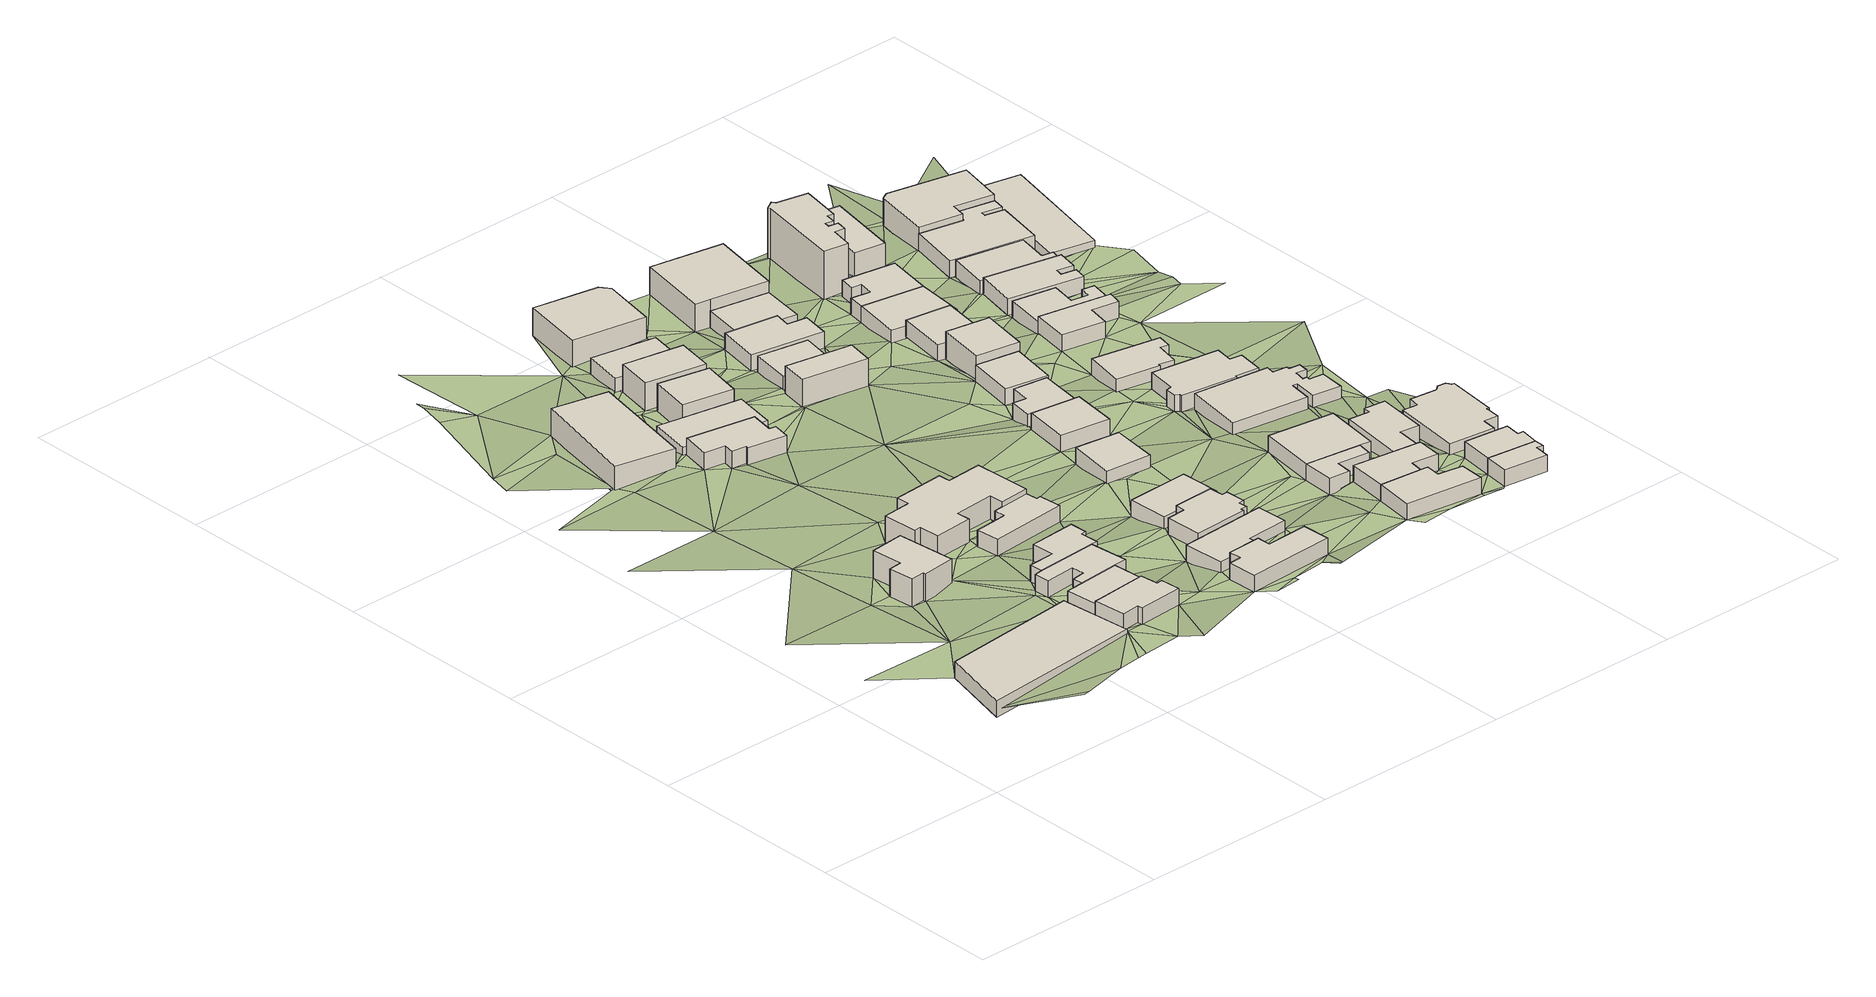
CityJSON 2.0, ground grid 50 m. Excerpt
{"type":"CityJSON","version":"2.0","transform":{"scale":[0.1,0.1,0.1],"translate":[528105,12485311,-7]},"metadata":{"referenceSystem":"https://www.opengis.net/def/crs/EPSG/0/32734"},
"CityObjects":{
"building1":{"type":"Building","attributes":{"building":"yes","building:levels":1,"building_height":4.1,"plus_code":"4FRW3C9W+R4C","ground_height":18.95,"roof_height":23.05},"geometry":[{"type":"Solid","lod":"1","boundaries":[[[[0,1,2,3]],[[1,4,5,2]],[[4,6,7,5]],[[6,8,9,7]],[[8,10,11,9]],[[10,0,3,11]],[[3,2,5,7,9,11]],[[10,8,6,4,1,0]]]]}]},
"building2":{"type":"Building","attributes":{"building":"kindergarten","building:levels":2,"building_height":6.9,"plus_code":"4FRW3CCW+244","ground_height":17.19,"roof_height":24.09},"geometry":[{"type":"Solid","lod":"1","boundaries":[[[[12,13,14,15]],[[13,16,17,14]],[[16,18,19,17]],[[18,20,21,19]],[[20,22,23,21]],[[22,24,25,23]],[[24,26,27,25]],[[26,12,15,27]],[[15,14,17,19,21,23,25,27]],[[26,24,22,20,18,16,13,12]]]]}]},
"building3":{"type":"Building","attributes":{"address":"20 Queens Road Woodstock Cape Town","building":"house","building:levels":1,"building_height":4.1,"plus_code":"4FRW3C9W+R68","ground_height":22.31,"roof_height":26.41},"geometry":[{"type":"Solid","lod":"1","boundaries":[[[[28,29,30,31]],[[29,32,33,30]],[[32,34,35,33]],[[34,36,37,35]],[[36,38,39,37]],[[38,40,41,39]],[[40,42,43,41]],[[42,44,45,43]],[[44,28,31,45]],[[31,30,33,35,37,39,41,43,45]],[[44,42,40,38,36,34,32,29,28]]]]}]},
"building4":{"type":"Building","attributes":{"address":"18 Queens Road Woodstock Cape Town","building":"house","building:levels":1,"building_height":4.1,"plus_code":"4FRW3C9W+V64","ground_height":20.39,"roof_height":24.49},"geometry":[{"type":"Solid","lod":"1","boundaries":[[[[46,47,48,49]],[[47,50,51,48]],[[50,52,53,51]],[[52,54,55,53]],[[54,56,57,55]],[[56,46,49,57]],[[49,48,51,53,55,57]],[[56,54,52,50,47,46]]]]}]},
"building5":{"type":"Building","attributes":{"address":"16 Queens Road Woodstock Cape Town","building":"house","building:levels":1,"building_height":4.1,"plus_code":"4FRW3C9W+V6Q","ground_height":20.39,"roof_height":24.49},"geometry":[{"type":"Solid","lod":"1","boundaries":[[[[58,59,60,61]],[[59,62,63,60]],[[62,64,65,63]],[[64,66,67,65]],[[66,68,69,67]],[[68,70,71,69]],[[70,47,48,71]],[[47,46,49,48]],[[46,72,73,49]],[[72,58,61,73]],[[61,60,63,65,67,69,71,48,49,73]],[[72,46,47,70,68,66,64,62,59,58]]]]}]},
"building6":{"type":"Building","attributes":{"address":"14 Queens Road Woodstock Cape Town","building":"house","building:levels":1,"building_height":4.1,"plus_code":"4FRW3C9W+W7C","ground_height":20.39,"roof_height":24.49},"geometry":[{"type":"Solid","lod":"1","boundaries":[[[[59,58,61,60]],[[58,74,75,61]],[[74,76,77,75]],[[76,78,79,77]],[[78,80,81,79]],[[80,82,83,81]],[[82,84,85,83]],[[84,86,87,85]],[[86,59,60,87]],[[60,61,75,77,79,81,83,85,87]],[[86,84,82,80,78,76,74,58,59]]]]}]},
"building7":{"type":"Building","attributes":{"address":"Ebenezer Uniting Reformed Church 43 Pine Road Woodstock 7915 Cape Town","building":"church","building:levels":2,"amenity":"place_of_worship","building_height":6.9,"plus_code":"4FRW3CCW+84G","ground_height":11.34,"roof_height":18.24},"geometry":[{"type":"Solid","lod":"1","boundaries":[[[[88,89,90,91]],[[89,92,93,90]],[[92,94,95,93]],[[94,88,91,95]],[[91,90,93,95]],[[94,92,89,88]]]]}]},
"building8":{"type":"Building","attributes":{"building":"kindergarten","building:levels":2,"building_height":6.9,"plus_code":"4FRW3CCW+26P","ground_height":17.11,"roof_height":24.01},"geometry":[{"type":"Solid","lod":"1","boundaries":[[[[96,97,98,99]],[[97,100,101,98]],[[100,102,103,101]],[[102,104,105,103]],[[104,106,107,105]],[[106,108,109,107]],[[108,110,111,109]],[[110,112,113,111]],[[112,114,115,113]],[[114,116,117,115]],[[116,118,119,117]],[[118,120,121,119]],[[120,122,123,121]],[[122,96,99,123]],[[99,98,101,103,105,107,109,111,113,115,117,119,121,123]],[[122,120,118,116,114,112,110,108,106,104,102,100,97,96]]]]}]},
"building9":{"type":"Building","attributes":{"building":"kindergarten","building:levels":1,"building_height":4.1,"plus_code":"4FRW3C9W+X7M","ground_height":18.77,"roof_height":22.87},"geometry":[{"type":"Solid","lod":"1","boundaries":[[[[124,125,126,127]],[[125,128,129,126]],[[128,130,131,129]],[[130,132,133,131]],[[132,134,135,133]],[[134,136,137,135]],[[136,138,139,137]],[[138,140,141,139]],[[140,124,127,141]],[[127,126,129,131,133,135,137,139,141]],[[140,138,136,134,132,130,128,125,124]]]]}]},
"building10":{"type":"Building","attributes":{"building":"house","building:levels":1,"building_height":4.1,"plus_code":"4FRW3CCW+755","ground_height":13.98,"roof_height":18.08},"geometry":[{"type":"Solid","lod":"1","boundaries":[[[[142,143,144,145]],[[143,146,147,144]],[[146,148,149,147]],[[148,150,151,149]],[[150,152,153,151]],[[152,154,155,153]],[[154,156,157,155]],[[156,158,159,157]],[[158,160,161,159]],[[160,142,145,161]],[[145,144,147,149,151,153,155,157,159,161]],[[160,158,156,154,152,150,148,146,143,142]]]]}]},
"building11":{"type":"Building","attributes":{"building":"house","building:levels":1,"building_height":4.1,"plus_code":"4FRW3CCW+76M","ground_height":11.34,"roof_height":15.44},"geometry":[{"type":"Solid","lod":"1","boundaries":[[[[162,163,164,165]],[[163,166,167,164]],[[166,168,169,167]],[[168,162,165,169]],[[165,164,167,169]],[[168,166,163,162]]]]}]},
"building12":{"type":"Building","attributes":{"address":"24 Walmer Road Woodstock Cape Town","building":"house","building:levels":1,"building_height":4.1,"plus_code":"4FRW3C9W+Q9W","ground_height":22.31,"roof_height":26.41},"geometry":[{"type":"Solid","lod":"1","boundaries":[[[[170,171,172,173]],[[171,174,175,172]],[[174,176,177,175]],[[176,178,179,177]],[[178,180,181,179]],[[180,182,183,181]],[[182,184,185,183]],[[184,170,173,185]],[[173,172,175,177,179,181,183,185]],[[184,182,180,178,176,174,171,170]]]]}]},
"building13":{"type":"Building","attributes":{"address":"22 Walmer Road Woodstock Cape Town","building":"house","building:levels":1,"building_height":4.1,"plus_code":"4FRW3C9W+R9W","ground_height":20.39,"roof_height":24.49},"geometry":[{"type":"Solid","lod":"1","boundaries":[[[[186,187,188,189]],[[187,190,191,188]],[[190,192,193,191]],[[192,194,195,193]],[[194,196,197,195]],[[196,186,189,197]],[[189,188,191,193,195,197]],[[196,194,192,190,187,186]]]]}]},
"building14":{"type":"Building","attributes":{"building":"house","building:levels":2,"building_height":6.9,"plus_code":"4FRW3CCW+86G","ground_height":11.34,"roof_height":18.24},"geometry":[{"type":"Solid","lod":"1","boundaries":[[[[198,199,200,201]],[[199,202,203,200]],[[202,204,205,203]],[[204,198,201,205]],[[201,200,203,205]],[[204,202,199,198]]]]}]},
"building15":{"type":"Building","attributes":{"address":"20 Walmer Road Woodstock Cape Town","building":"house","building:levels":1,"building_height":4.1,"plus_code":"4FRW3C9W+V9Q","ground_height":20.45,"roof_height":24.55},"geometry":[{"type":"Solid","lod":"1","boundaries":[[[[206,207,208,209]],[[207,210,211,208]],[[210,212,213,211]],[[212,214,215,213]],[[214,216,217,215]],[[216,218,219,217]],[[218,220,221,219]],[[220,222,223,221]],[[222,224,225,223]],[[224,226,227,225]],[[226,228,229,227]],[[228,206,209,229]],[[209,208,211,213,215,217,219,221,223,225,227,229]],[[228,226,224,222,220,218,216,214,212,210,207,206]]]]}]},
"building16":{"type":"Building","attributes":{"building":"house","building:levels":2,"building_height":6.9,"plus_code":"4FRW3CCW+969","ground_height":11.34,"roof_height":18.24},"geometry":[{"type":"Solid","lod":"1","boundaries":[[[[230,231,232,233]],[[231,234,235,232]],[[234,236,237,235]],[[236,230,233,237]],[[233,232,235,237]],[[236,234,231,230]]]]}]},
"building17":{"type":"Building","attributes":{"address":"18 Walmer Road Woodstock Cape Town","building":"house","building:levels":1,"building_height":4.1,"plus_code":"4FRW3C9W+W9H","ground_height":18.85,"roof_height":22.95},"geometry":[{"type":"Solid","lod":"1","boundaries":[[[[238,239,240,241]],[[239,242,243,240]],[[242,244,245,243]],[[244,238,241,245]],[[241,240,243,245]],[[244,242,239,238]]]]}]},
"building18":{"type":"Building","attributes":{"building":"house","building:levels":1,"building_height":4.1,"plus_code":"4FRW3CCW+C72","ground_height":10.24,"roof_height":14.34},"geometry":[{"type":"Solid","lod":"1","boundaries":[[[[246,247,248,249]],[[247,250,251,248]],[[250,252,253,251]],[[252,246,249,253]],[[249,248,251,253]],[[252,250,247,246]]]]}]},
"building19":{"type":"Building","attributes":{"address":"Woodstock Cape Town","building":"house","building:levels":1,"building_height":4.1,"plus_code":"4FRW3CCW+2C7","ground_height":17.32,"roof_height":21.42},"geometry":[{"type":"Solid","lod":"1","boundaries":[[[[254,255,256,257]],[[255,258,259,256]],[[258,260,261,259]],[[260,254,257,261]],[[257,256,259,261]],[[260,258,255,254]]]]}]},
"building20":{"type":"Building","attributes":{"building":"retail","building:levels":2,"building_height":6.9,"plus_code":"4FRW3CCW+F77","ground_height":9.55,"roof_height":16.45},"geometry":[{"type":"Solid","lod":"1","boundaries":[[[[262,263,264,265]],[[263,266,267,264]],[[266,268,269,267]],[[268,270,271,269]],[[270,262,265,271]],[[265,264,267,269,271]],[[270,268,266,263,262]]]]}]},
"building21":{"type":"Building","attributes":{"address":"Woodstock","building":"house","building:levels":2,"building_height":6.9,"plus_code":"4FRW3CCW+789","ground_height":14.17,"roof_height":21.07},"geometry":[{"type":"Solid","lod":"1","boundaries":[[[[272,273,274,275]],[[273,276,277,274]],[[276,278,279,277]],[[278,272,275,279]],[[275,274,277,279]],[[278,276,273,272]]]]}]},
"building22":{"type":"Building","attributes":{"address":"Woodstock","building":"house","building:levels":1,"building_height":4.1,"plus_code":"4FRW3CCW+885","ground_height":12.87,"roof_height":16.97},"geometry":[{"type":"Solid","lod":"1","boundaries":[[[[280,281,282,283]],[[281,284,285,282]],[[284,286,287,285]],[[286,280,283,287]],[[283,282,285,287]],[[286,284,281,280]]]]}]},
"building23":{"type":"Building","attributes":{"address":"Woodstock Cape Town","building":"house","building:levels":1,"building_height":4.1,"plus_code":"4FRW3CCW+3CG","ground_height":17.32,"roof_height":21.42},"geometry":[{"type":"Solid","lod":"1","boundaries":[[[[288,289,290,291]],[[289,292,293,290]],[[292,294,295,293]],[[294,288,291,295]],[[291,290,293,295]],[[294,292,289,288]]]]}]},
"building24":{"type":"Building","attributes":{"address":"Woodstock","building":"house","building:levels":1,"building_height":4.1,"plus_code":"4FRW3CCW+89R","ground_height":12.87,"roof_height":16.97},"geometry":[{"type":"Solid","lod":"1","boundaries":[[[[296,297,298,299]],[[297,300,301,298]],[[300,302,303,301]],[[302,304,305,303]],[[304,306,307,305]],[[306,296,299,307]],[[299,298,301,303,305,307]],[[306,304,302,300,297,296]]]]}]},
"building25":{"type":"Building","attributes":{"address":"Walmer Road Woodstock 7915 Cape Town","building":"house","building:levels":1,"building_height":4.1,"plus_code":"4FRW3CCW+4C9","ground_height":15.85,"roof_height":19.95},"geometry":[{"type":"Solid","lod":"1","boundaries":[[[[308,309,310,311]],[[309,312,313,310]],[[312,314,315,313]],[[314,316,317,315]],[[316,318,319,317]],[[318,308,311,319]],[[311,310,313,315,317,319]],[[318,316,314,312,309,308]]]]}]},
"building26":{"type":"Building","attributes":{"address":"19 Walmer Road Woodstock 7915 Cape Town","building":"semidetached_house","building:levels":1,"building_height":4.1,"plus_code":"4FRW3C9W+QHM","ground_height":22.31,"roof_height":26.41},"geometry":[{"type":"Solid","lod":"1","boundaries":[[[[320,321,322,323]],[[321,324,325,322]],[[324,326,327,325]],[[326,328,329,327]],[[328,330,331,329]],[[330,332,333,331]],[[332,320,323,333]],[[323,322,325,327,329,331,333]],[[332,330,328,326,324,321,320]]]]}]},
"building27":{"type":"Building","attributes":{"address":"15 Walmer Road Woodstock 7915 Cape Town","building":"garage","building:levels":1,"building_height":4.1,"plus_code":"4FRW3C9W+VGH","ground_height":20.43,"roof_height":24.53},"geometry":[{"type":"Solid","lod":"1","boundaries":[[[[334,335,336,337]],[[335,338,339,336]],[[338,340,341,339]],[[340,342,343,341]],[[342,344,345,343]],[[344,334,337,345]],[[337,336,339,341,343,345]],[[344,342,340,338,335,334]]]]}]},
"building28":{"type":"Building","attributes":{"building":"house","building:levels":1,"building_height":4.1,"plus_code":"4FRW3CCW+99P","ground_height":11.54,"roof_height":15.64},"geometry":[{"type":"Solid","lod":"1","boundaries":[[[[346,347,348,349]],[[347,350,351,348]],[[350,352,353,351]],[[352,346,349,353]],[[349,348,351,353]],[[352,350,347,346]]]]}]},
"building29":{"type":"Building","attributes":{"address":"17 Walmer Road Woodstock 7915 Cape Town","building":"semidetached_house","building:levels":1,"building_height":4.1,"plus_code":"4FRW3C9W+RHF","ground_height":22.31,"roof_height":26.41},"geometry":[{"type":"Solid","lod":"1","boundaries":[[[[320,332,333,323]],[[332,354,355,333]],[[354,356,357,355]],[[356,358,359,357]],[[358,360,361,359]],[[360,320,323,361]],[[323,333,355,357,359,361]],[[360,358,356,354,332,320]]]]}]},
"building30":{"type":"Building","attributes":{"address":"Walmer Road Woodstock 7915 Cape Town","building":"house","building:levels":1,"building_height":4.1,"plus_code":"4FRW3CCW+5F6","ground_height":15.85,"roof_height":19.95},"geometry":[{"type":"Solid","lod":"1","boundaries":[[[[362,363,364,365]],[[363,366,367,364]],[[366,368,369,367]],[[368,362,365,369]],[[365,364,367,369]],[[368,366,363,362]]]]}]},
"building31":{"type":"Building","attributes":{"address":"15 Walmer Road Woodstock 7915 Cape Town","building":"yes","building:levels":1,"building_height":4.1,"plus_code":"4FRW3C9W+WH2","ground_height":20.43,"roof_height":24.53},"geometry":[{"type":"Solid","lod":"1","boundaries":[[[[334,344,345,337]],[[344,370,371,345]],[[370,372,373,371]],[[372,374,375,373]],[[374,334,337,375]],[[337,345,371,373,375]],[[374,372,370,344,334]]]]}]},
"building32":{"type":"Building","attributes":{"building":"retail","building:levels":2,"building_height":6.9,"plus_code":"4FRW3CCW+C9Q","ground_height":11.54,"roof_height":18.44},"geometry":[{"type":"Solid","lod":"1","boundaries":[[[[346,376,377,378]],[[376,379,380,377]],[[379,381,382,380]],[[381,347,383,382]],[[347,346,378,383]],[[378,377,380,382,383]],[[347,381,379,376,346]]]]}]},
"building33":{"type":"Building","attributes":{"address":"Walmer Road Woodstock 7915 Cape Town","building":"house","building:levels":2,"building_height":6.9,"plus_code":"4FRW3CCW+6F8","ground_height":14.41,"roof_height":21.31},"geometry":[{"type":"Solid","lod":"1","boundaries":[[[[384,385,386,387]],[[385,388,389,386]],[[388,390,391,389]],[[390,384,387,391]],[[387,386,389,391]],[[390,388,385,384]]]]}]},
"building34":{"type":"Building","attributes":{"address":"Walmer Road Woodstock 7915 Cape Town","building":"house","building:levels":1,"building_height":4.1,"plus_code":"4FRW3CCW+7F4","ground_height":14.41,"roof_height":18.51},"geometry":[{"type":"Solid","lod":"1","boundaries":[[[[392,393,394,395]],[[393,396,397,394]],[[396,388,398,397]],[[388,399,400,398]],[[399,392,395,400]],[[395,394,397,398,400]],[[399,388,396,393,392]]]]}]},
"building35":{"type":"Building","attributes":{"address":"Barton Street Woodstock 7915 Cape Town","building":"house","building:levels":1,"building_height":4.1,"plus_code":"4FRW3C9W+VJM","ground_height":20.45,"roof_height":24.55},"geometry":[{"type":"Solid","lod":"1","boundaries":[[[[401,402,403,404]],[[402,405,406,403]],[[405,407,408,406]],[[407,409,410,408]],[[409,411,412,410]],[[411,413,414,412]],[[413,415,416,414]],[[415,401,404,416]],[[404,403,406,408,410,412,414,416]],[[415,413,411,409,407,405,402,401]]]]}]},
"building36":{"type":"Building","attributes":{"address":"Walmer Road Woodstock 7915 Cape Town","building":"house","building:levels":1,"building_height":4.1,"plus_code":"4FRW3CCW+8F4","ground_height":13.07,"roof_height":17.17},"geometry":[{"type":"Solid","lod":"1","boundaries":[[[[417,418,419,420]],[[418,421,422,419]],[[421,423,424,422]],[[423,425,426,424]],[[425,427,428,426]],[[427,417,420,428]],[[420,419,422,424,426,428]],[[427,425,423,421,418,417]]]]}]},
"building37":{"type":"Building","attributes":{"address":"2 Tech Road Woodstock 7915 Cape Town","building":"semidetached_house","building:levels":1,"building_height":4.1,"plus_code":"4FRW3C9W+QMC","ground_height":22.35,"roof_height":26.45},"geometry":[{"type":"Solid","lod":"1","boundaries":[[[[429,430,431,432]],[[430,433,434,431]],[[433,435,436,434]],[[435,437,438,436]],[[437,439,440,438]],[[439,429,432,440]],[[432,431,434,436,438,440]],[[439,437,435,433,430,429]]]]}]},
"building38":{"type":"Building","attributes":{"address":"13 Walmer Road 7915 Woodstock, Cape Town","building":"semidetached_house","building:levels":1,"building_height":4.1,"plus_code":"4FRW3C9W+XHW","ground_height":17.46,"roof_height":21.56},"geometry":[{"type":"Solid","lod":"1","boundaries":[[[[441,442,443,444]],[[442,445,446,443]],[[445,447,448,446]],[[447,449,450,448]],[[449,451,452,450]],[[451,453,454,452]],[[453,455,456,454]],[[455,457,458,456]],[[457,459,460,458]],[[459,461,462,460]],[[461,463,464,462]],[[463,465,466,464]],[[465,467,468,466]],[[467,469,470,468]],[[469,471,472,470]],[[471,473,474,472]],[[473,475,476,474]],[[475,441,444,476]],[[444,443,446,448,450,452,454,456,458,460,462,464,466,468,470,472,474,476]],[[475,473,471,469,467,465,463,461,459,457,455,453,451,449,447,445,442,441]]]]}]},
"building39":{"type":"Building","attributes":{"address":"11A Walmer Road Woodstock 7915 Woodstock, Cape Town","building":"house","building:levels":1,"building_height":4.1,"plus_code":"4FRW3CCW+3H8","ground_height":17.46,"roof_height":21.56},"geometry":[{"type":"Solid","lod":"1","boundaries":[[[[477,478,479,480]],[[478,481,482,479]],[[481,483,484,482]],[[483,485,486,484]],[[485,487,488,486]],[[487,489,490,488]],[[489,491,492,490]],[[491,493,494,492]],[[493,495,496,494]],[[495,497,498,496]],[[497,499,500,498]],[[499,477,480,500]],[[480,479,482,484,486,488,490,492,494,496,498,500]],[[499,497,495,493,491,489,487,485,483,481,478,477]]]]}]},
"building40":{"type":"Building","attributes":{"address":"11 Walmer Road 7915 Woodstock, Cape Town","building":"semidetached_house","building:levels":1,"building_height":4.1,"plus_code":"4FRW3CCW+4H6","ground_height":16.01,"roof_height":20.11},"geometry":[{"type":"Solid","lod":"1","boundaries":[[[[501,502,503,504]],[[502,505,506,503]],[[505,507,508,506]],[[507,509,510,508]],[[509,511,512,510]],[[511,513,514,512]],[[513,515,516,514]],[[515,501,504,516]],[[504,503,506,508,510,512,514,516]],[[515,513,511,509,507,505,502,501]]]]}]},
"building41":{"type":"Building","attributes":{"address":"4 Tech Road Woodstock 7915 Cape Town","building":"semidetached_house","building:levels":1,"building_height":4.1,"plus_code":"4FRW3C9W+RM2","ground_height":22.35,"roof_height":26.45},"geometry":[{"type":"Solid","lod":"1","boundaries":[[[[430,429,432,431]],[[429,517,518,432]],[[517,519,520,518]],[[519,521,522,520]],[[521,523,524,522]],[[523,430,431,524]],[[431,432,518,520,522,524]],[[523,521,519,517,429,430]]]]}]},
"building42":{"type":"Building","attributes":{"address":"Walmer Road Woodstock 7915 Cape Town","building":"house","building:levels":1,"building_height":4.1,"plus_code":"4FRW3CCW+8GR","ground_height":13.07,"roof_height":17.17},"geometry":[{"type":"Solid","lod":"1","boundaries":[[[[427,525,526,428]],[[525,527,528,526]],[[527,529,530,528]],[[529,531,532,530]],[[531,533,534,532]],[[533,535,536,534]],[[535,417,420,536]],[[417,427,428,420]],[[428,526,528,530,532,534,536,420]],[[417,535,533,531,529,527,525,427]]]]}]},
"building43":{"type":"Building","attributes":{"address":"108 Victoria Road Woodstock 7915 Cape Town","building":"yes","building:levels":4,"building_height":12.5,"plus_code":"4FRW3CCW+CFQ","ground_height":12.09,"roof_height":24.59},"geometry":[{"type":"Solid","lod":"1","boundaries":[[[[537,538,539,540]],[[538,541,542,539]],[[541,543,544,542]],[[543,545,546,544]],[[545,547,548,546]],[[547,549,550,548]],[[549,551,552,550]],[[551,553,554,552]],[[553,555,556,554]],[[555,557,558,556]],[[557,559,560,558]],[[559,561,562,560]],[[561,563,564,562]],[[563,565,566,564]],[[565,537,540,566]],[[540,539,542,544,546,548,550,552,554,556,558,560,562,564,566]],[[565,563,561,559,557,555,553,551,549,547,545,543,541,538,537]]]]}]},
"building44":{"type":"Building","attributes":{"address":"4 Barton Street Woodstock 7915 Cape Town","building":"house","building:levels":1,"building_height":4.1,"plus_code":"4FRW3C9W+VM8","ground_height":20.43,"roof_height":24.53},"geometry":[{"type":"Solid","lod":"1","boundaries":[[[[567,568,569,570]],[[568,571,572,569]],[[571,573,574,572]],[[573,575,576,574]],[[575,577,578,576]],[[577,579,580,578]],[[579,581,582,580]],[[581,583,584,582]],[[583,585,586,584]],[[585,587,588,586]],[[587,589,590,588]],[[589,591,592,590]],[[591,593,594,592]],[[593,567,570,594]],[[570,569,572,574,576,578,580,582,584,586,588,590,592,594]],[[593,591,589,587,585,583,581,579,577,575,573,571,568,567]]]]}]},
"building45":{"type":"Building","attributes":{"address":"7 Walmer Road Woodstock 7915 Cape Town","building":"house","building:levels":1,"building_height":4.1,"plus_code":"4FRW3CCW+5HM","ground_height":16.01,"roof_height":20.11},"geometry":[{"type":"Solid","lod":"1","boundaries":[[[[595,596,597,598]],[[596,599,600,597]],[[599,601,602,600]],[[601,603,604,602]],[[603,605,606,604]],[[605,595,598,606]],[[598,597,600,602,604,606]],[[605,603,601,599,596,595]]]]}]},
"building46":{"type":"Building","attributes":{"address":"5 Walmer Road Woodstock 7915 Cape Town","building":"semidetached_house","building:levels":1,"building_height":4.1,"plus_code":"4FRW3CCW+6HF","ground_height":14.64,"roof_height":18.74},"geometry":[{"type":"Solid","lod":"1","boundaries":[[[[607,608,609,610]],[[608,611,612,609]],[[611,613,614,612]],[[613,615,616,614]],[[615,617,618,616]],[[617,619,620,618]],[[619,621,622,620]],[[621,607,610,622]],[[610,609,612,614,616,618,620,622]],[[621,619,617,615,613,611,608,607]]]]}]},
"building47":{"type":"Building","attributes":{"address":"104 Victoria Road Woodstock 7915 Cape Town","building":"yes","building:levels":2,"building_height":6.9,"plus_code":"4FRW3CCW+CGH","ground_height":12.09,"roof_height":18.99},"geometry":[{"type":"Solid","lod":"1","boundaries":[[[[537,565,623,624]],[[565,625,626,623]],[[625,627,628,626]],[[627,629,630,628]],[[629,537,624,630]],[[624,623,626,628,630]],[[629,627,625,565,537]]]]}]},
"building48":{"type":"Building","attributes":{"address":"3 Walmer Road Woodstock 7915 Cape Town","building":"house","building:levels":1,"building_height":4.1,"plus_code":"4FRW3CCW+7J6","ground_height":14.64,"roof_height":18.74},"geometry":[{"type":"Solid","lod":"1","boundaries":[[[[631,632,633,634]],[[632,635,636,633]],[[635,637,638,636]],[[637,639,640,638]],[[639,641,642,640]],[[641,643,644,642]],[[643,645,646,644]],[[645,647,648,646]],[[647,631,634,648]],[[634,633,636,638,640,642,644,646,648]],[[647,645,643,641,639,637,635,632,631]]]]}]},
"building49":{"type":"Building","attributes":{"address":"1 Walmer Road Woodstock 7915 Cape Town","building":"house","building:levels":1,"building_height":4.1,"plus_code":"4FRW3CCW+8J2","ground_height":13.38,"roof_height":17.48},"geometry":[{"type":"Solid","lod":"1","boundaries":[[[[649,650,651,652]],[[650,653,654,651]],[[653,655,656,654]],[[655,657,658,656]],[[657,659,660,658]],[[659,661,662,660]],[[661,663,664,662]],[[663,649,652,664]],[[652,651,654,656,658,660,662,664]],[[663,661,659,657,655,653,650,649]]]]}]},
"building50":{"type":"Building","attributes":{"address":"116 Victoria Road Woodstock 7915 Cape Town","building":"house","building:levels":1,"building_height":4.1,"plus_code":"4FRW3CCW+8JV","ground_height":13.38,"roof_height":17.48},"geometry":[{"type":"Solid","lod":"1","boundaries":[[[[665,666,667,668]],[[666,669,670,667]],[[669,671,672,670]],[[671,673,674,672]],[[673,675,676,674]],[[675,677,678,676]],[[677,679,680,678]],[[679,681,682,680]],[[681,683,684,682]],[[683,665,668,684]],[[668,667,670,672,674,676,678,680,682,684]],[[683,681,679,677,675,673,671,669,666,665]]]]}]},
"building51":{"type":"Building","attributes":{"address":"116 Victoria Road Woodstock 7915 Cape Town","building":"retail","building:levels":2,"building_height":6.9,"plus_code":"4FRW3CCW+9JW","ground_height":12.16,"roof_height":19.06},"geometry":[{"type":"Solid","lod":"1","boundaries":[[[[685,686,687,688]],[[686,689,690,687]],[[689,691,692,690]],[[691,693,694,692]],[[693,695,696,694]],[[695,697,698,696]],[[697,685,688,698]],[[688,687,690,692,694,696,698]],[[697,695,693,691,689,686,685]]]]}]},
"building52":{"type":"Building","attributes":{"address":"130 Victoria Road Woodstock 7915 Cape Town","building":"retail","building:levels":1,"building_height":4.1,"plus_code":"4FRW3CCW+8MQ","ground_height":12.16,"roof_height":16.26},"geometry":[{"type":"Solid","lod":"1","boundaries":[[[[699,700,701,702]],[[700,703,704,701]],[[703,705,706,704]],[[705,699,702,706]],[[702,701,704,706]],[[705,703,700,699]]]]}]},
"terrain1":{"type":"TINRelief","geometry":[{"type":"CompositeSurface","lod":"1","boundaries":[[[707,708,709]],[[710,711,6]],[[712,707,709]],[[713,714,710]],[[712,715,707]],[[714,713,716]],[[717,710,6]],[[18,713,710]],[[18,710,22]],[[18,16,713]],[[715,712,718]],[[719,716,720]],[[713,16,12]],[[710,721,22]],[[716,713,12]],[[715,718,722]],[[20,18,22]],[[16,13,12]],[[710,717,721]],[[715,722,723]],[[724,725,720]],[[715,726,727]],[[721,728,22]],[[723,726,715]],[[716,12,108]],[[729,730,717]],[[731,727,726]],[[732,725,724]],[[733,717,730]],[[717,733,734]],[[734,721,717]],[[721,735,728]],[[736,737,738]],[[739,720,716]],[[740,108,12]],[[721,734,735]],[[734,733,741]],[[728,735,742]],[[40,723,743]],[[723,40,726]],[[728,744,740]],[[733,745,741]],[[732,736,738]],[[746,742,735]],[[728,747,744]],[[108,739,716]],[[744,748,740]],[[749,734,741]],[[108,740,748]],[[750,728,742]],[[751,748,744]],[[747,728,750]],[[741,752,749]],[[720,143,724]],[[732,724,753]],[[754,737,736]],[[755,737,756]],[[757,742,758]],[[747,759,744]],[[742,757,750]],[[28,44,42]],[[743,171,40]],[[42,760,28]],[[739,761,720]],[[737,754,756]],[[762,747,750]],[[736,732,754]],[[759,747,762]],[[104,739,108]],[[104,108,106]],[[40,763,42]],[[720,148,143]],[[763,760,42]],[[753,724,143]],[[761,148,720]],[[72,46,760]],[[764,755,756]],[[171,763,40]],[[80,750,757]],[[130,759,762]],[[765,764,756]],[[128,766,759]],[[58,72,74]],[[767,739,104]],[[760,763,186]],[[72,760,186]],[[753,143,142]],[[130,128,759]],[[72,768,74]],[[769,753,142]],[[761,739,767]],[[170,763,171]],[[78,76,74]],[[143,148,146]],[[770,766,128]],[[78,74,768]],[[769,166,753]],[[771,763,170]],[[750,80,136]],[[152,148,761]],[[768,72,186]],[[771,186,763]],[[152,150,148]],[[128,125,770]],[[166,94,753]],[[182,771,170]],[[754,772,756]],[[773,774,171]],[[184,182,170]],[[761,154,152]],[[142,160,769]],[[78,768,775]],[[772,776,756]],[[80,78,238]],[[186,206,768]],[[774,773,777]],[[767,778,779]],[[754,94,772]],[[771,182,780]],[[94,166,781]],[[782,761,767]],[[204,781,166]],[[238,136,80]],[[124,140,138]],[[774,174,171]],[[768,206,775]],[[206,186,207]],[[154,761,782]],[[769,160,783]],[[767,779,784]],[[182,180,780]],[[78,775,238]],[[781,236,94]],[[166,785,204]],[[202,781,204]],[[158,156,160]],[[234,94,236]],[[782,767,784]],[[781,202,236]],[[786,180,178]],[[196,207,186]],[[234,787,94]],[[786,780,180]],[[787,772,94]],[[783,160,156]],[[138,136,788]],[[789,174,774]],[[228,775,206]],[[138,788,124]],[[789,790,791]],[[176,786,178]],[[775,228,226]],[[156,154,792]],[[793,780,794]],[[136,238,788]],[[124,258,779]],[[174,789,791]],[[785,795,204]],[[786,794,780]],[[202,796,236]],[[156,792,783]],[[772,787,246]],[[792,154,782]],[[207,196,210]],[[294,784,779]],[[176,794,786]],[[797,775,226]],[[246,798,772]],[[234,799,787]],[[785,783,273]],[[800,796,202]],[[258,124,788]],[[800,795,785]],[[212,210,214]],[[798,268,772]],[[273,783,792]],[[292,782,784]],[[788,238,801]],[[196,214,210]],[[224,797,226]],[[174,791,321]],[[214,218,216]],[[218,214,196]],[[294,779,258]],[[244,801,238]],[[800,785,802]],[[273,272,785]],[[799,234,803]],[[174,804,176]],[[224,222,220]],[[798,246,805]],[[272,802,785]],[[794,176,804]],[[224,220,797]],[[806,796,800]],[[292,784,294]],[[807,792,782]],[[806,803,796]],[[196,794,335]],[[801,808,788]],[[284,800,802]],[[335,218,196]],[[800,296,806]],[[807,273,792]],[[246,809,805]],[[296,800,284]],[[174,321,804]],[[244,808,801]],[[810,782,292]],[[220,218,811]],[[811,797,220]],[[799,803,306]],[[810,316,782]],[[272,812,802]],[[782,813,807]],[[306,803,806]],[[335,794,804]],[[813,782,316]],[[255,294,258]],[[809,799,306]],[[806,296,306]],[[244,797,374]],[[334,218,335]],[[812,272,814]],[[218,334,811]],[[815,296,284]],[[381,805,809]],[[294,255,288]],[[244,816,808]],[[306,381,809]],[[321,320,804]],[[805,817,818]],[[381,817,805]],[[335,804,320]],[[811,374,797]],[[819,810,292]],[[820,821,321]],[[822,381,306]],[[255,808,816]],[[363,813,316]],[[320,360,335]],[[296,815,823]],[[374,816,244]],[[316,314,312]],[[814,807,824]],[[362,807,813]],[[316,312,363]],[[306,825,822]],[[381,822,347]],[[338,335,360]],[[814,823,812]],[[826,810,819]],[[379,818,817]],[[817,381,379]],[[823,815,812]],[[362,813,363]],[[334,374,811]],[[824,807,362]],[[821,324,321]],[[497,288,255]],[[827,363,312]],[[360,342,338]],[[828,822,825]],[[340,338,342]],[[814,824,829]],[[255,816,497]],[[288,830,819]],[[823,814,829]],[[831,832,825]],[[827,312,833]],[[396,824,362]],[[826,819,830]],[[816,374,834]],[[827,833,826]],[[324,821,835]],[[396,362,836]],[[332,330,354]],[[360,837,342]],[[823,838,832]],[[828,825,832]],[[497,830,288]],[[824,396,829]],[[362,839,836]],[[326,330,328]],[[826,840,827]],[[388,396,836]],[[828,832,838]],[[837,360,358]],[[354,330,356]],[[840,826,830]],[[834,441,816]],[[823,417,838]],[[497,816,477]],[[835,841,324]],[[374,372,834]],[[344,342,370]],[[417,823,829]],[[326,842,330]],[[342,837,370]],[[441,477,816]],[[842,356,330]],[[836,839,843]],[[829,396,393]],[[324,841,433]],[[326,324,430]],[[495,830,497]],[[477,499,497]],[[430,324,433]],[[844,828,838]],[[830,495,493]],[[827,840,501]],[[839,827,845]],[[842,326,430]],[[837,407,370]],[[837,358,846]],[[830,491,840]],[[847,828,844]],[[535,838,417]],[[493,491,830]],[[845,827,501]],[[523,356,842]],[[843,839,845]],[[358,356,848]],[[838,535,844]],[[370,407,372]],[[388,849,850]],[[842,430,523]],[[846,358,848]],[[523,848,356]],[[851,834,372]],[[477,441,852]],[[491,853,840]],[[843,845,596]],[[413,846,415]],[[848,415,846]],[[501,596,845]],[[402,372,407]],[[535,854,844]],[[595,849,843]],[[854,535,855]],[[407,405,402]],[[850,849,856]],[[596,595,843]],[[844,545,847]],[[847,545,857]],[[854,858,844]],[[853,491,859]],[[855,860,854]],[[856,861,850]],[[372,402,862]],[[848,523,863]],[[848,571,415]],[[372,862,851]],[[864,844,858]],[[441,865,852]],[[853,859,866]],[[867,596,501]],[[868,861,856]],[[869,439,437]],[[870,859,491]],[[856,849,621]],[[401,415,571]],[[621,849,595]],[[521,863,523]],[[862,871,851]],[[851,871,872]],[[873,852,874]],[[545,543,857]],[[856,637,868]],[[875,862,402]],[[871,862,876]],[[877,867,501]],[[872,871,876]],[[857,543,541]],[[858,878,864]],[[571,567,401]],[[402,401,879]],[[880,859,881]],[[864,882,883]],[[852,865,874]],[[567,571,568]],[[621,637,856]],[[875,402,879]],[[882,884,883]],[[859,885,881]],[[886,868,887]],[[882,864,878]],[[859,870,885]],[[561,559,557]],[[635,868,637]],[[879,401,567]],[[888,874,865]],[[882,555,884]],[[561,557,555]],[[865,889,890]],[[888,870,891]],[[892,893,894]],[[877,881,885]],[[865,890,888]],[[555,882,565]],[[635,887,868]],[[895,896,894]],[[870,888,885]],[[897,892,894]],[[561,555,565]],[[563,561,565]],[[897,894,896]],[[898,888,890]],[[890,899,898]],[[896,875,879]],[[882,878,900]],[[637,621,901]],[[537,541,538]],[[886,666,878]],[[867,877,902]],[[567,903,879]],[[567,593,591]],[[666,886,887]],[[877,885,902]],[[904,867,905]],[[903,567,591]],[[888,898,906]],[[906,897,896]],[[896,879,906]],[[897,906,898]],[[905,867,902]],[[887,659,666]],[[900,878,907]],[[901,908,637]],[[909,901,910]],[[907,878,666]],[[910,911,909]],[[912,887,635]],[[913,885,888]],[[902,914,905]],[[901,909,908]],[[888,906,913]],[[900,907,915]],[[902,885,913]],[[912,635,916]],[[908,909,917]],[[918,666,659]],[[629,900,689]],[[689,900,915]],[[537,629,919]],[[920,921,922]],[[914,902,923]],[[922,924,920]],[[925,921,920]],[[917,914,923]],[[920,924,925]],[[926,915,907]],[[666,918,927]],[[689,686,629]],[[908,917,928]],[[928,924,908]],[[907,929,926]],[[928,925,924]],[[930,931,932]],[[932,918,930]],[[933,923,902]],[[917,923,934]],[[935,629,686]],[[925,936,937]],[[928,917,934]],[[918,932,927]],[[938,926,929]],[[938,939,926]],[[931,937,936]],[[931,936,932]],[[927,932,940]],[[941,925,928]],[[942,935,686]],[[938,943,939]],[[925,941,936]],[[944,945,946]],[[940,944,927]],[[686,947,942]],[[944,940,945]],[[943,938,948]],[[940,932,699]],[[699,948,940]],[[943,948,699]],[[943,699,947]],[[947,949,942]],[[947,699,950]]]}]}
},
"vertices":[
[520,160,102],[512,242,102],[512,242,143],[520,160,143],[503,332,102],[503,332,143],[156,301,102],[156,301,143],[110,117,102],[110,117,143],[521,151,102],[521,151,143],
[332,751,85],[339,673,85],[339,673,154],[332,751,154],[306,670,85],[306,670,154],[312,605,85],[312,605,154],[347,609,85],[347,609,154],[348,602,85],[348,602,154],[432,610,85],[432,610,154],[418,759,85],[418,759,154],
[657,254,136],[528,243,136],[528,243,177],[657,254,177],[512,242,136],[512,242,177],[520,160,136],[520,160,177],[565,165,136],[565,165,177],[566,152,136],[566,152,177],[681,160,136],[681,160,177],[677,210,136],[677,210,177],[662,209,136],[662,209,177],
[668,349,117],[564,341,117],[564,341,158],[668,349,158],[520,338,117],[520,338,158],[528,243,117],[528,243,158],[657,254,117],[657,254,158],[675,255,117],[675,255,158],
[691,448,117],[536,439,117],[536,439,158],[691,448,158],[515,436,117],[515,436,158],[517,397,117],[517,397,158],[593,403,117],[593,403,158],[596,371,117],[596,371,158],[562,366,117],[562,366,158],[701,351,117],[701,351,158],
[707,448,117],[707,448,158],[705,495,117],[705,495,158],[718,496,117],[718,496,158],[716,540,117],[716,540,158],[598,533,117],[598,533,158],[601,476,117],[601,476,158],[534,472,117],[534,472,158],
[297,1736,26],[232,1463,26],[232,1463,95],[297,1736,95],[379,1430,26],[379,1430,95],[436,1704,26],[436,1704,95],
[752,722,84],[744,865,84],[744,865,153],[752,722,153],[654,860,84],[654,860,153],[652,889,84],[652,889,153],[521,881,84],[521,881,153],[523,848,84],[523,848,153],[451,843,84],[451,843,153],[456,755,84],[456,755,153],[474,756,84],[474,756,153],[477,704,84],[477,704,153],[575,710,84],[575,710,153],[573,745,84],[573,745,153],[674,752,84],[674,752,153],[677,716,84],[677,716,153],
[752,722,100],[677,716,100],[677,716,141],[752,722,141],[653,714,100],[653,714,141],[655,686,100],[655,686,141],[570,679,100],[570,679,141],[575,620,100],[575,620,141],[771,636,100],[771,636,141],[766,693,100],[766,693,141],[755,692,100],[755,692,141],
[427,1447,52],[413,1375,52],[413,1375,94],[427,1447,94],[465,1366,52],[465,1366,94],[460,1340,52],[460,1340,94],[497,1334,52],[497,1334,94],[495,1327,52],[495,1327,94],[593,1309,52],[593,1309,94],[602,1354,52],[602,1354,94],[585,1357,52],[585,1357,94],[596,1415,52],[596,1415,94],
[637,1418,26],[657,1523,26],[657,1523,67],[637,1418,67],[446,1563,26],[446,1563,67],[426,1458,26],[426,1458,67],
[834,165,136],[837,91,136],[837,91,177],[834,165,177],[1060,100,136],[1060,100,177],[1057,171,136],[1057,171,177],[951,167,136],[951,167,177],[950,201,136],[950,201,177],[865,198,136],[865,198,177],[866,166,136],[866,166,177],
[839,308,117],[844,205,117],[844,205,158],[839,308,158],[960,210,117],[960,210,158],[958,236,117],[958,236,158],[1065,241,117],[1065,241,158],[1061,319,117],[1061,319,158],
[641,1529,26],[663,1631,26],[663,1631,95],[641,1529,95],[536,1658,26],[536,1658,95],[514,1556,26],[514,1556,95],
[887,418,117],[890,326,117],[890,326,158],[887,418,158],[1029,332,117],[1029,332,158],[1028,339,117],[1028,339,158],[1044,340,117],[1044,340,158],[1043,362,117],[1043,362,158],[1057,363,117],[1057,363,158],[1055,414,117],[1055,414,158],[1040,413,117],[1040,413,158],[1038,448,117],[1038,448,158],[935,445,117],[935,445,158],[934,420,117],[934,420,158],
[670,1648,26],[687,1740,26],[687,1740,95],[670,1648,95],[536,1769,26],[536,1769,95],[518,1677,26],[518,1677,95],
[898,548,101],[902,447,101],[902,447,142],[898,548,142],[1060,452,101],[1060,452,142],[1056,553,101],[1056,553,142],
[549,1884,15],[529,1784,15],[529,1784,56],[549,1884,56],[691,1753,15],[691,1753,56],[710,1853,15],[710,1853,56],
[1074,678,86],[1090,795,86],[1090,795,127],[1074,678,127],[978,811,86],[978,811,127],[959,691,86],[959,691,127],
[729,1903,8],[757,2043,8],[757,2043,77],[729,1903,77],[739,2066,8],[739,2066,77],[576,2098,8],[576,2098,77],[545,1939,8],[545,1939,77],
[757,1492,54],[745,1426,54],[745,1426,123],[757,1492,123],[909,1395,54],[909,1395,123],[922,1461,54],[922,1461,123],
[894,1489,41],[914,1591,41],[914,1591,82],[894,1489,82],[789,1615,41],[789,1615,82],[770,1513,41],[770,1513,82],
[1113,849,86],[1129,964,86],[1129,964,127],[1113,849,127],[1006,982,86],[1006,982,127],[989,870,86],[989,870,127],
[782,1627,41],[963,1593,41],[963,1593,82],[782,1627,82],[976,1662,41],[976,1662,82],[927,1671,41],[927,1671,82],[935,1711,41],[935,1711,82],[802,1733,41],[802,1733,82],
[1133,977,71],[1150,1089,71],[1150,1089,112],[1133,977,112],[1065,1102,71],[1065,1102,112],[1058,1054,71],[1058,1054,112],[1023,1060,71],[1023,1060,112],[1014,1002,71],[1014,1002,112],
[1297,189,136],[1283,92,136],[1283,92,177],[1297,189,177],[1476,65,136],[1476,65,177],[1480,128,136],[1480,128,177],[1418,139,136],[1418,139,177],[1422,176,136],[1422,176,177],[1403,178,136],[1403,178,177],
[1260,386,117],[1256,306,117],[1256,306,158],[1260,386,158],[1308,300,117],[1308,300,158],[1312,341,117],[1312,341,158],[1392,329,117],[1392,329,158],[1399,366,117],[1399,366,158],
[1003,1812,28],[857,1840,28],[857,1840,69],[1003,1812,69],[837,1729,28],[837,1729,69],[985,1702,28],[985,1702,69],
[1408,210,136],[1408,210,177],[1475,200,136],[1475,200,177],[1482,264,136],[1482,264,177],[1309,289,136],[1309,289,177],
[1073,1232,71],[1051,1114,71],[1051,1114,112],[1073,1232,112],[1158,1093,71],[1158,1093,112],[1181,1212,71],[1181,1212,112],
[1427,362,117],[1427,362,158],[1448,504,117],[1448,504,158],[1281,529,117],[1281,529,158],
[1038,1995,28],[1038,1995,97],[1003,1812,97],[855,2030,28],[855,2030,97],[820,1847,28],[820,1847,97],[857,1840,97],
[1192,1221,57],[1215,1342,57],[1215,1342,126],[1192,1221,126],[1106,1362,57],[1106,1362,126],[1084,1241,57],[1084,1241,126],
[1220,1472,57],[1107,1490,57],[1107,1490,98],[1220,1472,98],[1087,1367,57],[1087,1367,98],[1106,1362,98],[1200,1349,57],[1200,1349,98],
[1565,467,117],[1511,474,117],[1511,474,158],[1565,467,158],[1509,456,117],[1509,456,158],[1455,463,117],[1455,463,158],[1432,288,117],[1432,288,158],[1492,281,117],[1492,281,158],[1500,347,117],[1500,347,158],[1549,341,117],[1549,341,158],
[1092,1616,43],[1071,1497,43],[1071,1497,84],[1092,1616,84],[1107,1490,43],[1107,1490,84],[1220,1472,43],[1220,1472,84],[1235,1466,43],[1235,1466,84],[1248,1588,43],[1248,1588,84],
[1667,100,136],[1542,116,136],[1542,116,177],[1667,100,177],[1535,54,136],[1535,54,177],[1645,39,136],[1645,39,177],[1650,77,136],[1650,77,177],[1666,75,136],[1666,75,177],
[1320,805,87],[1296,658,87],[1296,658,128],[1320,805,128],[1488,629,87],[1488,629,128],[1497,686,87],[1497,686,128],[1509,685,87],[1509,685,128],[1501,626,87],[1501,626,128],[1572,614,87],[1572,614,128],[1579,678,87],[1579,678,128],[1543,683,87],[1543,683,128],[1544,693,87],[1544,693,128],[1533,693,87],[1533,693,128],[1539,720,87],[1539,720,128],[1565,716,87],[1565,716,128],[1568,741,87],[1568,741,128],[1540,745,87],[1540,745,128],[1541,753,87],[1541,753,128],[1505,758,87],[1505,758,128],[1509,779,87],[1509,779,128],
[1294,817,87],[1434,795,87],[1434,795,128],[1294,817,128],[1435,799,87],[1435,799,128],[1494,790,87],[1494,790,128],[1504,856,87],[1504,856,128],[1474,861,87],[1474,861,128],[1481,905,87],[1481,905,128],[1312,932,87],[1312,932,128],[1300,859,87],[1300,859,128],[1285,856,87],[1285,856,128],[1283,830,87],[1283,830,128],[1293,823,87],[1293,823,128],
[1272,1080,73],[1252,980,73],[1252,980,114],[1272,1080,114],[1361,958,73],[1361,958,114],[1362,964,73],[1362,964,114],[1400,956,73],[1400,956,114],[1413,1015,73],[1413,1015,114],[1434,1011,73],[1434,1011,114],[1441,1046,73],[1441,1046,114],
[1675,147,136],[1675,147,177],[1660,149,136],[1660,149,177],[1665,187,136],[1665,187,177],[1553,201,136],[1553,201,177],
[1269,1701,43],[1269,1701,84],[1137,1725,43],[1137,1725,84],[1130,1687,43],[1130,1687,84],[1154,1683,43],[1154,1683,84],[1148,1647,43],[1148,1647,84],[1099,1656,43],[1099,1656,84],
[1246,1951,34],[1168,1968,34],[1168,1968,159],[1246,1951,159],[1162,1977,34],[1162,1977,159],[1139,1964,34],[1139,1964,159],[1142,1959,34],[1142,1959,159],[1104,1748,34],[1104,1748,159],[1166,1737,34],[1166,1737,159],[1177,1792,34],[1177,1792,159],[1203,1788,34],[1203,1788,159],[1208,1815,34],[1208,1815,159],[1184,1819,34],[1184,1819,159],[1186,1832,34],[1186,1832,159],[1207,1828,34],[1207,1828,159],[1211,1853,34],[1211,1853,159],[1227,1850,34],[1227,1850,159],
[1610,436,117],[1605,408,117],[1605,408,158],[1610,436,158],[1568,413,117],[1568,413,158],[1544,238,117],[1544,238,158],[1660,223,117],[1660,223,158],[1664,260,117],[1664,260,158],[1701,256,117],[1701,256,158],[1704,295,117],[1704,295,158],[1710,293,117],[1710,293,158],[1725,421,117],[1725,421,158],[1719,422,117],[1719,422,158],[1712,434,117],[1712,434,158],[1690,437,117],[1690,437,158],[1680,427,117],[1680,427,158],
[1308,1289,73],[1292,1197,73],[1292,1197,114],[1308,1289,114],[1400,1175,73],[1400,1175,114],[1412,1232,73],[1412,1232,114],[1479,1219,73],[1479,1219,114],[1488,1254,73],[1488,1254,114],
[1308,1289,59],[1488,1254,59],[1488,1254,100],[1308,1289,100],[1502,1321,59],[1502,1321,100],[1471,1327,59],[1471,1327,100],[1466,1301,59],[1466,1301,100],[1423,1309,59],[1423,1309,100],[1435,1371,59],[1435,1371,100],[1328,1392,59],[1328,1392,100],
[1227,1850,103],[1246,1951,103],[1213,1767,34],[1213,1767,103],[1289,1754,34],[1289,1754,103],[1324,1936,34],[1324,1936,103],
[1538,1465,59],[1497,1474,59],[1497,1474,100],[1538,1465,100],[1349,1507,59],[1349,1507,100],[1327,1405,59],[1327,1405,100],[1512,1365,59],[1512,1365,100],[1519,1397,59],[1519,1397,100],[1482,1405,59],[1482,1405,100],[1486,1423,59],[1486,1423,100],[1527,1414,59],[1527,1414,100],
[1497,1474,46],[1538,1465,46],[1538,1465,88],[1497,1474,88],[1546,1500,46],[1546,1500,88],[1518,1506,46],[1518,1506,88],[1534,1582,46],[1534,1582,88],[1369,1617,46],[1369,1617,88],[1347,1517,46],[1347,1517,88],[1499,1485,46],[1499,1485,88],
[1386,1753,46],[1357,1622,46],[1357,1622,88],[1386,1753,88],[1565,1579,46],[1565,1579,88],[1591,1703,46],[1591,1703,88],[1544,1714,46],[1544,1714,88],[1546,1726,46],[1546,1726,88],[1595,1715,46],[1595,1715,88],[1601,1745,46],[1601,1745,88],[1504,1767,46],[1504,1767,88],[1496,1729,46],[1496,1729,88],
[1627,1863,34],[1433,1906,34],[1433,1906,103],[1627,1863,103],[1416,1897,34],[1416,1897,103],[1387,1754,34],[1387,1754,103],[1495,1731,34],[1495,1731,103],[1503,1768,34],[1503,1768,103],[1601,1747,34],[1601,1747,103],
[1621,1829,34],[1552,1516,34],[1552,1516,75],[1621,1829,75],[1661,1492,34],[1661,1492,75],[1732,1805,34],[1732,1805,75],
[110,117,123],[273,17,138],[288,18,138],[251,420,102],[2,420,106],[405,46,137],[251,670,85],[2,670,86],[521,151,137],[251,920,67],[503,332,118],[463,52,137],[2,1170,51],[251,1170,52],[500,420,118],[489,55,137],[588,62,137],[251,1420,40],[27,1416,38],[566,152,137],[520,160,137],[432,610,101],[512,242,137],[528,243,137],[565,165,137],[232,1463,40],[520,338,118],[517,397,118],[515,436,118],[251,1670,27],[83,1687,25],[70,1630,25],[500,920,84],[418,759,101],[562,366,118],[534,472,118],[610,3,156],[477,704,101],[564,341,118],[536,439,118],[500,670,101],[456,755,101],[593,403,118],[575,620,101],[474,756,101],[596,371,118],[379,1430,52],[297,1736,27],[173,1954,15],[251,1920,15],[598,533,118],[601,476,118],[575,710,101],[675,255,136],[500,1170,67],[570,679,101],[749,170,136],[187,2019,15],[197,2054,8],[573,745,101],[652,889,85],[749,420,117],[426,1458,52],[674,752,100],[844,205,136],[500,1920,15],[876,59,136],[941,76,136],[902,447,117],[251,2170,8],[942,64,136],[654,860,85],[744,865,85],[960,210,136],[500,1670,26],[749,1170,69],[637,1418,54],[749,920,85],[657,1523,54],[998,170,136],[529,1784,26],[959,691,101],[1029,83,136],[1033,30,155],[1041,31,155],[749,1420,54],[958,236,136],[1065,241,136],[641,1529,54],[670,1648,41],[1060,452,117],[545,1939,15],[691,1753,41],[663,1631,41],[998,670,101],[770,1513,54],[687,1740,41],[1247,170,136],[729,1903,28],[749,1670,41],[909,1395,57],[1074,678,101],[710,1853,28],[1014,1002,86],[1247,420,117],[894,1489,57],[998,1170,71],[922,1461,57],[914,1591,43],[1247,670,102],[749,1920,28],[757,2043,28],[1129,964,87],[1307,58,136],[1384,63,136],[837,1729,41],[963,1593,43],[998,1420,57],[935,1711,43],[1133,977,87],[1158,1093,73],[985,1702,43],[1071,1497,57],[1247,920,87],[927,1671,43],[976,1662,43],[1150,1089,73],[1296,658,102],[1477,55,136],[1084,1241,71],[1432,288,136],[998,1670,43],[1181,1212,73],[1252,980,87],[1527,49,136],[1497,170,136],[1192,1221,73],[1104,1748,43],[1247,1170,73],[1492,281,136],[1003,1812,29],[1544,238,136],[1215,1342,59],[1200,1349,59],[1488,629,102],[1434,795,88],[1361,958,87],[1130,1687,46],[1148,1647,46],[1247,1420,59],[1038,1995,29],[1137,1725,46],[1400,956,88],[1154,1683,46],[1220,1472,59],[1501,626,102],[1660,223,136],[1166,1737,46],[1509,779,102],[1362,964,87],[1400,1175,74],[1235,1466,59],[1645,39,156],[1481,905,88],[1497,670,102],[1497,686,102],[1435,799,88],[1494,790,102],[1572,614,102],[1509,685,102],[1441,1046,74],[1269,1701,46],[1611,574,102],[1413,1015,88],[1434,1011,88],[1213,1767,46],[1177,1792,46],[1203,1788,46],[1497,920,88],[1248,1588,46],[1347,1517,59],[1504,856,88],[1505,758,102],[1541,753,102],[1474,861,88],[1539,720,102],[1533,693,102],[1544,693,102],[1543,683,102],[1579,678,102],[1565,716,102],[1568,741,102],[1540,745,102],[1289,1754,46],[1435,1371,61],[1497,1170,74],[1667,568,102],[1412,1232,74],[1479,1219,74],[1633,740,102],[1386,1753,48],[1512,1365,61],[1471,1327,61],[1423,1309,61],[1466,1301,61],[1499,1485,61],[1746,920,87],[1488,1254,74],[1387,1754,48],[1497,1474,61],[1502,1321,61],[1534,1582,48],[1356,2133,18],[1497,1420,61],[1486,1423,61],[1482,1405,61],[1673,1232,74],[1519,1397,61],[1527,1414,61],[1495,1731,48],[1565,1579,48],[1685,1317,62],[1496,1729,48],[1518,1506,61],[1546,1500,61],[1552,1516,61],[1746,1170,74],[1681,1266,74],[1462,2122,20],[1661,1492,62],[1538,1465,61],[1504,1767,48],[1503,1768,48],[1595,1715,48],[1709,1421,62],[1497,1920,34],[1601,1747,48],[1591,1703,48],[1546,1726,48],[1544,1714,48],[1627,1863,38],[1601,1745,48],[1704,2051,22],[1732,1805,38]
]}
